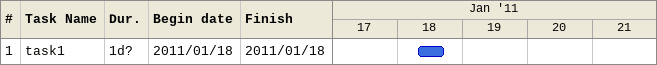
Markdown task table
| ID | Task | Duration | Start | Finish |
|---|---|---|---|---|
| 1 | task1 | 1d? | 2011-01-18 | 2011-01-18 |
